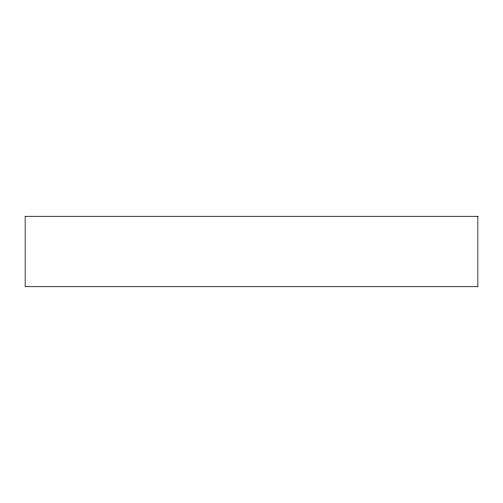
<?xml version="1.0" encoding="UTF-8"?>
<svg xmlns="http://www.w3.org/2000/svg" width="503" height="503" viewBox="0 0 503 503"><rect width="100%" height="100%" fill="white"/><g stroke="black" fill="none" stroke-linecap="round" stroke-linejoin="round"><path stroke-width="0.75" d="M477.85 216.29L25.15 216.29L25.15 286.71L477.85 286.71L477.85 216.29"/></g></svg>
